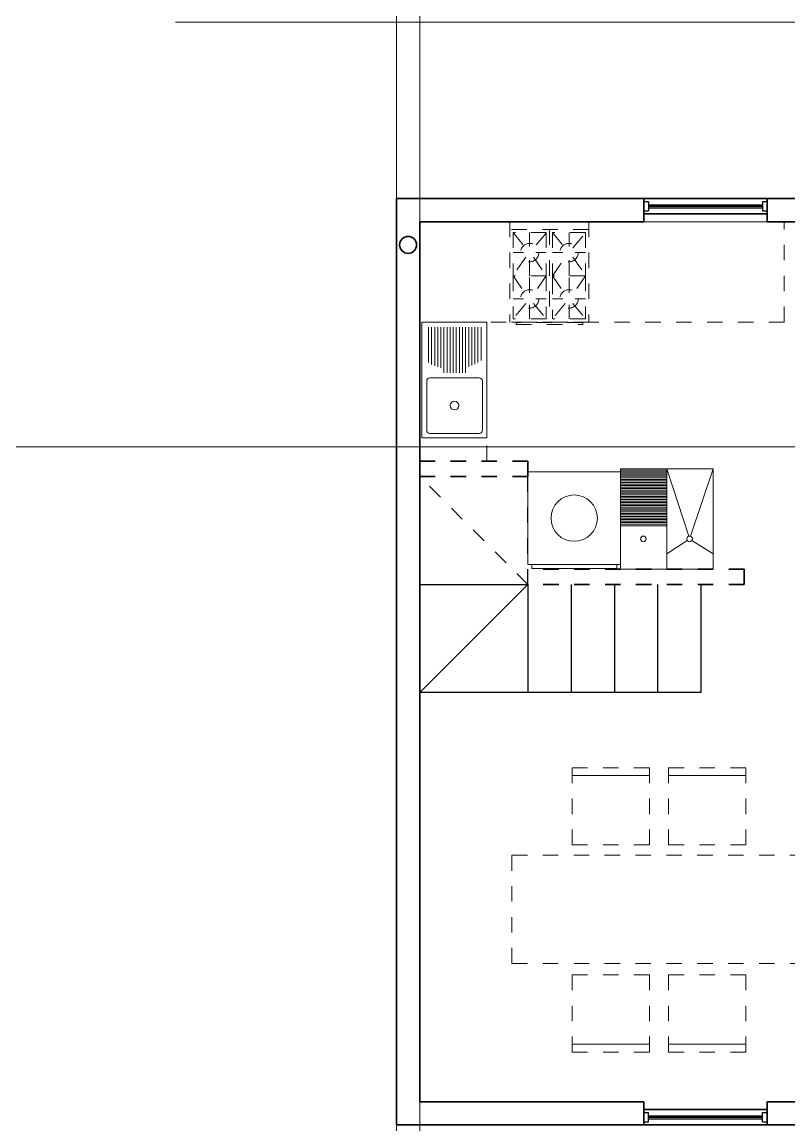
# Model space of a CAD drawing. Header units: metres. Extents: x -56 to -36, y -677 to -309.
# Drawn here: x -45.97 to -41, y -319.32 to -312.18 of the extents above; entities that cross this region are included whole.
import ezdxf

# ---------------------------------------------------------------- set-up
doc = ezdxf.new("R2010")
doc.units = ezdxf.units.M
doc.header["$LTSCALE"] = 5
doc.header["$MEASUREMENT"] = 0
doc.linetypes.add('DASHDOT', pattern=[1, 0.5, -0.25, 0, -0.25])
doc.linetypes.add('HIDDEN', pattern=[0.375, 0.25, -0.125])
doc.layers.add('A-ANNO-NPLT', color=210, linetype='Continuous', lineweight=18, plot=False)
for name, color, linetype, lineweight in [('A-FLOR-LEVL', 7, 'Continuous', 35), ('A-FLOR-STRS', 4, 'Continuous', 25), ('A-FURN', 7, 'Continuous', 18), ('A-GLAZ-FULL', 4, 'Continuous', 25), ('A-WALL-FULL-EXTR', 7, 'Continuous', 35), ('A-WALL-FULL-INTR', 7, 'Continuous', 35)]:
    doc.layers.add(name, color=color, linetype=linetype, lineweight=lineweight)

# ---------------------------------------------------------------- blocks, each defined once
blk = doc.blocks.new('LAVADORA-PL')
for p, q in [((0, 0), (0, 0.6)), ((0, 0.6), (0.6, 0.6)), ((0.6, 0.6), (0.6, 0)), ((0.625, 0.575), (0.625, 0.025)), ((0.6, 0), (0, 0))]:
    blk.add_line(p, q)
for points in [[(0.6, 0.575), (0.625, 0.575)], [(0.6, 0.025), (0.625, 0.025)]]:
    blk.add_lwpolyline(points)
blk.add_circle((0.3, 0.3), 0.15)

msp = doc.modelspace()

# ---------------------------------------------------------------- linework, layer by layer
at = {"layer": 'A-ANNO-NPLT'}
msp.add_line((-56.0364, -314.9335), (-36.1652, -314.9335), dxfattribs=at)
at = {"layer": 'A-FLOR-LEVL'}
for p, q in [((-41.1433, -313.3245), (-41.9433, -313.3245)), ((-41.1433, -313.4245), (-41.9433, -313.4245)), ((-41.1433, -319.2245), (-41.9433, -319.2245)), ((-41.1433, -319.3245), (-41.9433, -319.3245))]:
    msp.add_line(p, q, dxfattribs=at)
msp.add_circle((-43.4683, -313.6245), 0.055, dxfattribs=at)
at = {"layer": 'A-FLOR-STRS', "linetype": 'HIDDEN', "ltscale": 0.001}
for q in [(-43.3933, -315.1245), (-42.6933, -315.1245)]:
    msp.add_line((-42.6933, -315.8245), q, dxfattribs=at)
at = {"layer": 'A-FLOR-STRS'}
for p, q in [((-43.3933, -315.8245), (-42.6933, -315.8245)), ((-42.6933, -315.8245), (-42.6933, -316.5245)), ((-42.4133, -315.8245), (-42.4133, -316.5245)), ((-42.1333, -315.8245), (-42.1333, -316.5245)), ((-41.8533, -315.8245), (-41.8533, -316.5245)), ((-41.5733, -315.8245), (-41.5733, -316.5245)), ((-41.5733, -316.5245), (-43.3933, -316.5245))]:
    msp.add_line(p, q, dxfattribs=at)
at = {"layer": 'A-FLOR-STRS', "linetype": 'DASHDOT', "ltscale": 15}
msp.add_line((-42.6933, -315.8245), (-43.3933, -316.5245), dxfattribs=at)
at = {"layer": 'A-FURN'}
for p, q in [((-44.9734, -312.1814), (-35.6225, -312.1814)), ((-41.0333, -313.4745), (-42.2991, -313.4745)), ((-43.3791, -314.8745), (-43.3791, -314.1245)), ((-43.3791, -314.1245), (-42.9591, -314.1245)), ((-42.9591, -314.8745), (-42.9591, -314.1245)), ((-43.3363, -314.1585), (-43.3363, -314.3874)), ((-43.3163, -314.1585), (-43.3163, -314.3985)), ((-43.2963, -314.1585), (-43.2963, -314.4078)), ((-43.2763, -314.1585), (-43.2763, -314.4154)), ((-43.2563, -314.1585), (-43.2563, -314.4214)), ((-43.2363, -314.1585), (-43.2363, -314.4542)), ((-43.2163, -314.1585), (-43.2163, -314.4542)), ((-43.1963, -314.1585), (-43.1963, -314.4542)), ((-43.1763, -314.1585), (-43.1763, -314.4542)), ((-43.1563, -314.1585), (-43.1563, -314.4542)), ((-43.1363, -314.1585), (-43.1363, -314.4542)), ((-43.1163, -314.1585), (-43.1163, -314.4542)), ((-43.0963, -314.1585), (-43.0963, -314.4542)), ((-43.0763, -314.1585), (-43.0763, -314.4146)), ((-43.0563, -314.1585), (-43.0563, -314.4068)), ((-43.0363, -314.1585), (-43.0363, -314.3973)), ((-43.0163, -314.1585), (-43.0163, -314.386)), ((-42.9963, -314.1585), (-42.9963, -314.3725)), ((-43.3477, -314.5055), (-43.3477, -314.8255)), ((-43.3277, -314.4855), (-43.0077, -314.4855)), ((-42.9877, -314.5055), (-42.9877, -314.8255)), ((-43.3277, -314.8455), (-43.0077, -314.8455)), ((-43.3791, -314.8745), (-42.9591, -314.8745)), ((-42.0933, -315.7245), (-42.0933, -315.0745)), ((-42.0933, -315.0745), (-41.4933, -315.0745)), ((-41.6515, -315.5114), (-41.7933, -315.0745)), ((-41.7933, -315.7245), (-41.7933, -315.0745)), ((-41.6411, -315.5114), (-41.4933, -315.0745)), ((-41.4933, -315.0745), (-41.4933, -315.7245)), ((-42.0933, -315.0835), (-41.7933, -315.0835)), ((-42.0933, -315.0935), (-41.7933, -315.0935)), ((-42.0933, -315.1035), (-41.7933, -315.1035)), ((-42.0933, -315.1135), (-41.7933, -315.1135)), ((-42.0933, -315.1235), (-41.7933, -315.1235)), ((-42.0933, -315.1335), (-41.7933, -315.1335)), ((-42.0933, -315.1435), (-41.7933, -315.1435)), ((-42.0933, -315.1535), (-41.7933, -315.1535)), ((-42.0933, -315.1635), (-41.7933, -315.1635)), ((-42.0933, -315.1735), (-41.7933, -315.1735)), ((-42.0933, -315.1735), (-41.7933, -315.1735)), ((-42.0933, -315.1835), (-41.7933, -315.1835)), ((-42.0933, -315.1935), (-41.7933, -315.1935)), ((-42.0933, -315.2035), (-41.7933, -315.2035)), ((-42.0933, -315.2135), (-41.7933, -315.2135)), ((-42.0933, -315.2235), (-41.7933, -315.2235)), ((-42.0933, -315.2335), (-41.7933, -315.2335)), ((-42.0933, -315.2435), (-41.7933, -315.2435)), ((-42.0933, -315.2535), (-41.7933, -315.2535)), ((-42.0933, -315.2535), (-41.7933, -315.2535)), ((-42.0933, -315.2635), (-41.7933, -315.2635)), ((-42.0933, -315.2635), (-41.7933, -315.2635)), ((-42.0933, -315.2735), (-41.7933, -315.2735)), ((-42.0933, -315.2735), (-41.7933, -315.2735)), ((-42.0933, -315.2835), (-41.7933, -315.2835)), ((-42.0933, -315.2835), (-41.7933, -315.2835)), ((-42.0933, -315.2935), (-41.7933, -315.2935)), ((-42.0933, -315.2935), (-41.7933, -315.2935)), ((-42.0933, -315.3035), (-41.7933, -315.3035)), ((-42.0933, -315.3135), (-41.7933, -315.3135)), ((-42.0933, -315.3235), (-41.7933, -315.3235)), ((-42.0933, -315.3335), (-41.7933, -315.3335)), ((-42.0933, -315.3435), (-41.7933, -315.3435)), ((-42.0933, -315.3535), (-41.7933, -315.3535)), ((-42.0933, -315.3635), (-41.7933, -315.3635)), ((-42.0933, -315.3735), (-41.7933, -315.3735)), ((-42.0933, -315.3835), (-41.7933, -315.3835)), ((-42.0933, -315.3935), (-41.7933, -315.3935)), ((-42.0933, -315.4035), (-41.7933, -315.4035)), ((-42.0933, -315.4135), (-41.7933, -315.4135)), ((-42.0933, -315.4235), (-41.7933, -315.4235)), ((-42.0933, -315.4335), (-41.7933, -315.4335)), ((-42.0933, -315.4435), (-41.7933, -315.4435)), ((-41.6616, -315.5387), (-41.7933, -315.6245)), ((-41.631, -315.5384), (-41.4933, -315.6245)), ((-41.4933, -315.7245), (-42.0933, -315.7245)), ((-42.4066, -317.0108), (-42.4066, -317.0608)), ((-42.4066, -317.0608), (-41.9066, -317.0608)), ((-41.7824, -317.0608), (-41.2824, -317.0608)), ((-42.4066, -318.8022), (-41.9066, -318.8022)), ((-41.7824, -318.8022), (-41.2824, -318.8022))]:
    msp.add_line(p, q, dxfattribs=at)
at = {"layer": 'A-FURN', "linetype": 'HIDDEN', "ltscale": 0.001}
for p, q in [((-42.8091, -313.4745), (-42.8091, -314.1245)), ((-42.2991, -313.4745), (-42.2991, -314.1245)), ((-41.0333, -314.1245), (-41.0333, -313.4745)), ((-42.2991, -313.5245), (-42.8091, -313.5245)), ((-42.7891, -313.5445), (-42.7071, -313.6445)), ((-42.5741, -313.5445), (-42.7891, -313.5445)), ((-42.7891, -313.5445), (-42.7891, -313.8245)), ((-42.6816, -313.6351), (-42.6816, -313.5445)), ((-42.5741, -313.548), (-42.6561, -313.6445)), ((-42.5741, -313.5445), (-42.5741, -313.8245)), ((-42.5541, -313.5245), (-42.5541, -314.1245)), ((-42.5341, -313.5445), (-42.4521, -313.6445)), ((-42.5341, -313.5445), (-42.5341, -313.848)), ((-42.3191, -313.5445), (-42.5341, -313.5445)), ((-42.4266, -313.6351), (-42.4266, -313.5445)), ((-42.4011, -313.6445), (-42.3191, -313.5445)), ((-42.3191, -313.5445), (-42.3191, -313.8245)), ((-42.7891, -313.6745), (-42.721, -313.6745)), ((-42.7071, -313.7045), (-42.7891, -313.8245)), ((-42.6816, -313.8245), (-42.6816, -313.7139)), ((-42.6561, -313.7045), (-42.5741, -313.8245)), ((-42.6422, -313.6745), (-42.5741, -313.6745)), ((-42.5341, -313.6745), (-42.466, -313.6745)), ((-42.5341, -313.8245), (-42.4521, -313.7045)), ((-42.4266, -313.8245), (-42.4266, -313.7139)), ((-42.4011, -313.7045), (-42.3191, -313.8245)), ((-42.3872, -313.6745), (-42.3191, -313.6745)), ((-42.7891, -313.8245), (-42.7071, -313.9445)), ((-42.7891, -313.8245), (-42.7891, -314.1045)), ((-42.5741, -313.8245), (-42.7891, -313.8245)), ((-42.6816, -313.9351), (-42.6816, -313.8245)), ((-42.5741, -313.8245), (-42.6561, -313.9445)), ((-42.5741, -313.8245), (-42.5741, -314.1045)), ((-42.5341, -313.8245), (-42.4521, -313.9445)), ((-42.3191, -313.8245), (-42.5341, -313.8245)), ((-42.5341, -313.8445), (-42.5341, -314.1045)), ((-42.4266, -313.9351), (-42.4266, -313.8245)), ((-42.3191, -313.8245), (-42.4011, -313.9445)), ((-42.3191, -313.8245), (-42.3191, -314.1045)), ((-42.7891, -313.9745), (-42.721, -313.9745)), ((-42.7071, -314.0045), (-42.7891, -314.1045)), ((-42.6561, -314.0045), (-42.5741, -314.1045)), ((-42.6422, -313.9745), (-42.5741, -313.9745)), ((-42.5341, -313.9745), (-42.466, -313.9745)), ((-42.4521, -314.0045), (-42.5341, -314.1045)), ((-42.4011, -314.0045), (-42.3191, -314.1045)), ((-42.3872, -313.9745), (-42.3191, -313.9745)), ((-42.6816, -314.1045), (-42.6816, -314.0139)), ((-42.4266, -314.1045), (-42.4266, -314.0139)), ((-41.0333, -314.1245), (-42.9591, -314.1245)), ((-42.9591, -314.1245), (-42.9591, -315.0245)), ((-42.2991, -314.1245), (-42.8091, -314.1245)), ((-42.5741, -314.1045), (-42.7891, -314.1045)), ((-42.3191, -314.1045), (-42.5341, -314.1045)), ((-42.4066, -317.0108), (-42.4066, -317.5108)), ((-41.9066, -317.0108), (-42.4066, -317.0108)), ((-41.9066, -317.5108), (-41.9066, -317.0108)), ((-41.2824, -317.0108), (-41.7824, -317.0108)), ((-41.7824, -317.0108), (-41.7824, -317.5108)), ((-41.2824, -317.5108), (-41.2824, -317.0108)), ((-42.4066, -317.5108), (-41.9066, -317.5108)), ((-41.7824, -317.5108), (-41.2824, -317.5108)), ((-40.8965, -317.5783), (-42.7965, -317.5783)), ((-42.7965, -317.5783), (-42.7965, -318.2783)), ((-42.7965, -318.2783), (-40.8965, -318.2783)), ((-42.4066, -318.8522), (-42.4066, -318.3522)), ((-42.4066, -318.3522), (-41.9066, -318.3522)), ((-41.9066, -318.3522), (-41.9066, -318.8522)), ((-41.7824, -318.3522), (-41.2824, -318.3522)), ((-41.7824, -318.8522), (-41.7824, -318.3522)), ((-41.2824, -318.3522), (-41.2824, -318.8522)), ((-41.9066, -318.8522), (-42.4066, -318.8522)), ((-41.2824, -318.8522), (-41.7824, -318.8522))]:
    msp.add_line(p, q, dxfattribs=at)
at = {"layer": 'A-FURN'}
for p in [(-43.5433, -313.3245), (-43.3933, -313.4745)]:
    msp.add_xline(p, (0, 1), dxfattribs=at)
at = {"layer": 'A-FURN', "linetype": 'HIDDEN', "ltscale": 0.001}
msp.add_lwpolyline([(-42.3381, -314.128), (-42.7694, -314.128), (-42.7694, -314.1408), (-42.3381, -314.1408)], close=True, dxfattribs=at)
for centre in [(-42.6816, -313.6745), (-42.4266, -313.6745), (-42.6816, -313.9745), (-42.4266, -313.9745)]:
    msp.add_circle(centre, 0.0594, dxfattribs=at)
at = {"layer": 'A-FURN'}
for centre, radius in [((-43.1677, -314.6655), 0.0284), ((-41.9456, -315.5288), 0.0181), ((-41.6464, -315.5288), 0.0181)]:
    msp.add_circle(centre, radius, dxfattribs=at)
for centre, start, end in [((-43.3277, -314.5055), 90, 180), ((-43.0077, -314.5055), 0, 90), ((-43.3277, -314.8255), 180, 270), ((-43.0077, -314.8255), 270, 0)]:
    msp.add_arc(centre, 0.02, start, end, dxfattribs=at)
at = {"layer": 'A-GLAZ-FULL'}
for p, q in [((-41.9433, -313.3445), (-41.9133, -313.3445)), ((-41.9133, -313.3645), (-41.1733, -313.3645)), ((-41.1733, -313.3445), (-41.1433, -313.3445)), ((-41.9433, -313.4045), (-41.9133, -313.4045)), ((-41.9133, -313.3745), (-41.1733, -313.3745)), ((-41.9133, -313.3845), (-41.1733, -313.3845)), ((-41.1733, -313.4045), (-41.1433, -313.4045)), ((-41.9433, -319.2445), (-41.9133, -319.2445)), ((-41.9133, -319.2645), (-41.1733, -319.2645)), ((-41.9133, -319.2745), (-41.1733, -319.2745)), ((-41.9133, -319.2845), (-41.1733, -319.2845)), ((-41.1733, -319.2445), (-41.1433, -319.2445)), ((-41.9433, -319.3045), (-41.9133, -319.3045)), ((-41.1733, -319.3045), (-41.1433, -319.3045))]:
    msp.add_line(p, q, dxfattribs=at)
at = {"layer": 'A-GLAZ-FULL', "ltscale": 0.001}
for p, q in [((-41.9133, -313.3445), (-41.9133, -313.4045)), ((-41.1733, -313.3445), (-41.1733, -313.4045)), ((-41.9133, -319.3045), (-41.9133, -319.2445)), ((-41.1733, -319.3045), (-41.1733, -319.2445))]:
    msp.add_line(p, q, dxfattribs=at)
at = {"layer": 'A-WALL-FULL-EXTR'}
for p, q in [((-43.5433, -319.3245), (-43.5433, -313.3245)), ((-43.5433, -313.3245), (-41.9433, -313.3245)), ((-41.9433, -313.4745), (-41.9433, -313.3245)), ((-41.1433, -313.3245), (-41.1433, -313.4745)), ((-41.1433, -313.3245), (-40.3433, -313.3245)), ((-43.3933, -319.1745), (-43.3933, -313.4745)), ((-43.3933, -313.4745), (-41.9433, -313.4745)), ((-41.1433, -313.4745), (-40.3433, -313.4745)), ((-43.3933, -319.1745), (-41.9433, -319.1745)), ((-41.9433, -319.3245), (-41.9433, -319.1745)), ((-41.1433, -319.3245), (-41.1433, -319.1745)), ((-41.1433, -319.1745), (-40.3433, -319.1745)), ((-43.5433, -319.3245), (-41.9433, -319.3245)), ((-41.1433, -319.3245), (-40.3433, -319.3245))]:
    msp.add_line(p, q, dxfattribs=at)
at = {"layer": 'A-WALL-FULL-INTR', "linetype": 'HIDDEN', "ltscale": 0.001}
for p, q in [((-42.6933, -315.0245), (-43.3933, -315.0245)), ((-42.6933, -315.1245), (-42.6933, -315.0245)), ((-42.6933, -315.1245), (-43.3933, -315.1245)), ((-41.2933, -315.7245), (-42.6933, -315.7245)), ((-41.2933, -315.7245), (-41.2933, -315.8245)), ((-41.2933, -315.8245), (-42.6933, -315.8245))]:
    msp.add_line(p, q, dxfattribs=at)

# ---------------------------------------------------------------- block references
at = {"layer": 'A-FURN', "xscale": -1, "rotation": 90}
msp.add_blockref('LAVADORA-PL', (-42.0933, -315.0945), dxfattribs=at)

doc.saveas('drawing.dxf')
